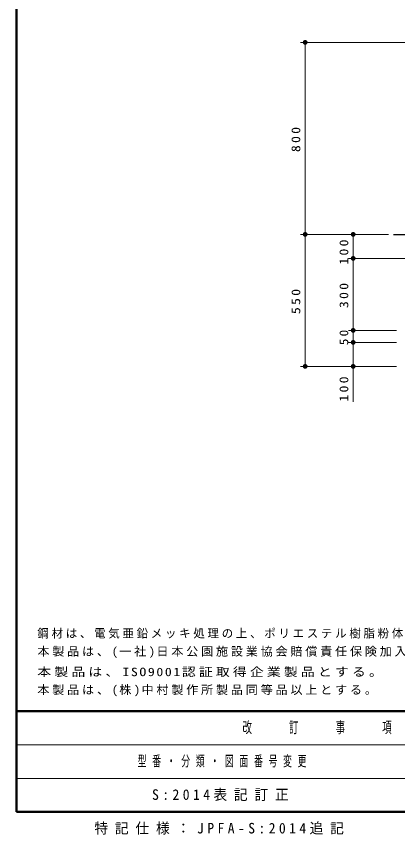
# Model space of a CAD drawing. Units: millimetres on the paper, scale 1:20. Extents: x 475 to 840, y -5 to 257.
# Drawn here: x 475 to 554.4, y -4.7 to 165.8 of the extents above; entities that cross this region are included whole.
import ezdxf

# ---------------------------------------------------------------- set-up
doc = ezdxf.new("R2010")
doc.units = ezdxf.units.MM
doc.layers.add('LY_1', color=7, linetype='Continuous', lineweight=13)
doc.layers.add('LY_4', color=7, linetype='Continuous', lineweight=13)
doc.styles.add('ＭＳ ゴシック', font='')
doc.styles.get('ＭＳ ゴシック').set_extended_font_data('MS Gothic')

# ---------------------------------------------------------------- blocks, each defined once
blk = doc.blocks.new('filled_dot')
at = {"color": 0, "linetype": 'Continuous', "lineweight": -2, "const_width": 1.25}
blk.add_lwpolyline([(-0.625, 0, 1), (0.625, 0, 1)], format="xyb", close=True, dxfattribs=at)

msp = doc.modelspace()

# ---------------------------------------------------------------- linework, layer by layer
at = {"layer": 'LY_1'}
for p, q in [((569.148, 160.335), (534.148, 160.335)), ((535.148, 120.337), (535.148, 160.335)), ((552.523, 120.337), (534.148, 120.337)), ((544.148, 120.337), (534.148, 120.337)), ((535.148, 92.837), (535.148, 120.337)), ((552.523, 120.337), (544.148, 120.337)), ((545.148, 115.337), (545.148, 120.337)), ((556.648, 115.337), (544.148, 115.337)), ((545.148, 100.337), (545.148, 115.337)), ((554.148, 100.337), (544.148, 100.337)), ((554.148, 100.337), (544.148, 100.337)), ((545.148, 97.837), (545.148, 100.337)), ((554.148, 97.837), (544.148, 97.837)), ((545.148, 85.437), (545.148, 97.837)), ((544.148, 92.837), (534.148, 92.837)), ((554.148, 92.837), (544.148, 92.837))]:
    msp.add_line(p, q, dxfattribs=at)
at = {"layer": 'LY_1', "color": 40, "lineweight": 25}
msp.add_line((553.523, 120.337), (564.298, 120.337), dxfattribs=at)
at = {"layer": 'LY_4', "lineweight": 50}
for p, q in [((475, 257), (475, 0)), ((475, 21), (840, 21)), ((475, 0), (840, 0))]:
    msp.add_line(p, q, dxfattribs=at)
at = {"layer": 'LY_4'}
for p, q in [((475, 14), (601.5, 14)), ((475, 7), (601.5, 7))]:
    msp.add_line(p, q, dxfattribs=at)

# ---------------------------------------------------------------- block references
at = {"layer": 'LY_1', "xscale": 0.4, "yscale": 0.4}
for p, rotation in [((535.148, 160.335), 270), ((535.148, 120.337), 90), ((535.148, 120.337), 270), ((545.148, 120.337), 270), ((545.148, 115.337), 90), ((545.148, 115.337), 270), ((545.148, 100.337), 90), ((545.148, 100.337), 270), ((545.148, 97.837), 270), ((545.148, 97.837), 90), ((535.148, 92.837), 90), ((545.148, 92.837), 90)]:
    msp.add_blockref('filled_dot', p, dxfattribs=dict(at, rotation=rotation))

# ---------------------------------------------------------------- texts
at = {"layer": 'LY_1', "char_height": 1.833, "attachment_point": 8, "rotation": 90, "style": 'ＭＳ ゴシック'}
for s, insert in [('\\T1.33;\\W1.15;800', (534.148, 140.336)), ('\\T1.33;\\W1.15;100', (544.148, 116.882)), ('\\T1.33;\\W1.15;300', (544.148, 107.837)), ('\\T1.33;\\W1.15;550', (534.148, 106.587)), ('\\T1.34;\\W1.1;50', (544.148, 99.087)), ('\\T1.33;\\W1.15;100', (544.148, 88.354))]:
    msp.add_mtext(s, dxfattribs=dict(at, insert=insert))
at = {"layer": 'LY_1', "style": 'ＭＳ ゴシック'}
for s, insert, char_height, attachment_point in [('\\T1.23;鋼材は、電気亜鉛メッキ処理の上、ポリエステル樹脂粉体塗装（ペールグレー）仕上げとする。', (479.369, 36.095), 1.76, 7), ('\\T1.23;\\W1.05;本製品は、(一社)日本公園施設業協会賠償責任保険加入製品とする。', (479.369, 32.095), 1.76, 7), ('\\T1.23;\\W1.2;本製品は、ISO9001認証取得企業製品とする。', (479.369, 28.095), 1.76, 7), ('\\T1.23;\\W1.05;本製品は、(株)中村製作所製品同等品以上とする。', (479.369, 24.095), 1.76, 7), ('\\T1.64;\\W0.6;型番・分類・図面番号変更', (500.25, 10.5), 2.199, 4), ('\\T1.5;\\W0.95;S:2014表記訂正', (503.25, 3.5), 2.199, 4), ('\\T1.5;\\W0.95;特記仕様：JPFA-S:2014追記', (491.25, -3.5), 2.199, 4)]:
    msp.add_mtext(s, dxfattribs=dict(at, insert=insert, char_height=char_height, attachment_point=attachment_point))
at = {"layer": 'LY_4', "color": 4, "insert": (538.25, 17.5), "char_height": 2.346, "attachment_point": 5, "style": 'ＭＳ ゴシック'}
msp.add_mtext('\\T1.64;\\W0.6;改\u3000\u3000訂\u3000\u3000事\u3000\u3000項', dxfattribs=at)

doc.saveas('drawing.dxf')
